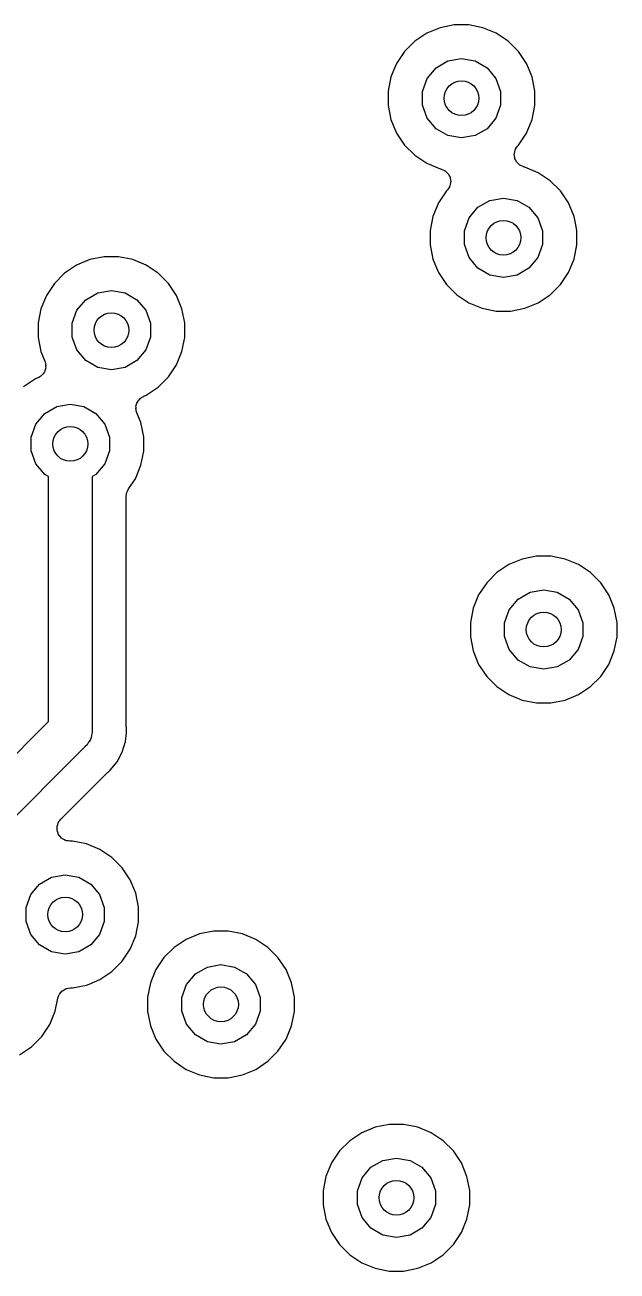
# Model space of a CAD drawing. Extents: x 91.4 to 190.2, y -113.9 to -59.9.
# Drawn here: x 139.54 to 146.46, y -97.3 to -82.73 of the extents above; entities that cross this region are included whole.
import ezdxf

# ---------------------------------------------------------------- set-up
doc = ezdxf.new("R2010")
doc.units = 0
doc.header["$MEASUREMENT"] = 0
doc.layers.add('BLACK', color=7, linetype='CONTINUOUS')

msp = doc.modelspace()

# ---------------------------------------------------------------- linework, layer by layer
at = {"layer": 'BLACK', "linetype": 'CONTINUOUS'}
for p, q in [((144.234, -82.8304), (144.094, -82.9242)), ((144.39, -82.7657), (144.234, -82.8304)), ((144.556, -82.7328), (144.39, -82.7657)), ((144.724, -82.7328), (144.556, -82.7328)), ((144.89, -82.7657), (144.724, -82.7328)), ((145.046, -82.8304), (144.89, -82.7657)), ((145.186, -82.9242), (145.046, -82.8304)), ((144.094, -82.9242), (143.974, -83.0436)), ((145.306, -83.0436), (145.186, -82.9242)), ((143.974, -83.0436), (143.88, -83.184)), ((144.342, -83.2344), (144.481, -83.1537)), ((144.481, -83.1537), (144.64, -83.1257)), ((144.64, -83.1257), (144.799, -83.1537)), ((144.799, -83.1537), (144.938, -83.2344)), ((145.4, -83.184), (145.306, -83.0436)), ((143.88, -83.184), (143.816, -83.34)), ((144.238, -83.3579), (144.342, -83.2344)), ((144.938, -83.2344), (145.042, -83.3579)), ((145.464, -83.34), (145.4, -83.184)), ((143.816, -83.34), (143.783, -83.5056)), ((144.183, -83.5094), (144.238, -83.3579)), ((145.042, -83.3579), (145.097, -83.5094)), ((145.497, -83.5056), (145.464, -83.34)), ((143.783, -83.5056), (143.783, -83.6744)), ((144.183, -83.6706), (144.183, -83.5094)), ((145.097, -83.5094), (145.097, -83.6706)), ((145.497, -83.6744), (145.497, -83.5056)), ((143.783, -83.6744), (143.816, -83.84)), ((144.238, -83.8221), (144.183, -83.6706)), ((145.097, -83.6706), (145.042, -83.8221)), ((145.464, -83.84), (145.497, -83.6744)), ((143.816, -83.84), (143.88, -83.996)), ((144.342, -83.9456), (144.238, -83.8221)), ((145.042, -83.8221), (144.938, -83.9456)), ((145.4, -83.996), (145.464, -83.84)), ((143.88, -83.996), (143.974, -84.1364)), ((144.481, -84.0263), (144.342, -83.9456)), ((144.64, -84.0543), (144.481, -84.0263)), ((144.799, -84.0263), (144.64, -84.0543)), ((144.938, -83.9456), (144.799, -84.0263)), ((145.306, -84.1364), (145.4, -83.996)), ((143.974, -84.1364), (144.094, -84.2558)), ((145.27, -84.1846), (145.283, -84.1673)), ((145.283, -84.1673), (145.294, -84.1491)), ((145.294, -84.1491), (145.297, -84.146)), ((145.297, -84.146), (145.3, -84.142)), ((145.3, -84.142), (145.306, -84.1364)), ((144.094, -84.2558), (144.234, -84.3496)), ((145.256, -84.2448), (145.257, -84.2399)), ((145.26, -84.2657), (145.256, -84.2448)), ((145.257, -84.235), (145.262, -84.2145)), ((145.257, -84.2399), (145.257, -84.235)), ((145.261, -84.2869), (145.26, -84.2657)), ((145.264, -84.2914), (145.261, -84.2869)), ((145.262, -84.2145), (145.267, -84.1937)), ((145.264, -84.2963), (145.264, -84.2914)), ((145.275, -84.3148), (145.264, -84.2963)), ((145.267, -84.1937), (145.269, -84.1894)), ((145.269, -84.1894), (145.27, -84.1846)), ((145.283, -84.3341), (145.275, -84.3148)), ((144.234, -84.3496), (144.39, -84.4143)), ((144.39, -84.4143), (144.393, -84.4148)), ((144.393, -84.4148), (144.398, -84.4166)), ((144.398, -84.4166), (144.402, -84.4171)), ((144.402, -84.4171), (144.422, -84.426)), ((144.422, -84.426), (144.441, -84.4337)), ((144.441, -84.4337), (144.445, -84.437)), ((144.445, -84.437), (144.45, -84.4391)), ((144.45, -84.4391), (144.465, -84.4541)), ((144.465, -84.4541), (144.481, -84.4681)), ((144.481, -84.4681), (144.483, -84.4724)), ((144.483, -84.4724), (144.487, -84.4759)), ((145.287, -84.3376), (145.283, -84.3341)), ((145.289, -84.3419), (145.287, -84.3376)), ((145.305, -84.3559), (145.289, -84.3419)), ((145.32, -84.3709), (145.305, -84.3559)), ((145.325, -84.373), (145.32, -84.3709)), ((145.329, -84.3763), (145.325, -84.373)), ((145.348, -84.384), (145.329, -84.3763)), ((145.368, -84.3929), (145.348, -84.384)), ((145.372, -84.3934), (145.368, -84.3929)), ((145.377, -84.3952), (145.372, -84.3934)), ((145.38, -84.3957), (145.377, -84.3952)), ((145.536, -84.4604), (145.38, -84.3957)), ((145.676, -84.5542), (145.536, -84.4604)), ((144.487, -84.4759), (144.495, -84.4951)), ((144.495, -84.4951), (144.506, -84.5137)), ((144.503, -84.6163), (144.501, -84.6206)), ((144.508, -84.5955), (144.503, -84.6163)), ((144.506, -84.5137), (144.506, -84.5186)), ((144.506, -84.5186), (144.509, -84.5231)), ((144.513, -84.575), (144.508, -84.5955)), ((144.509, -84.5231), (144.51, -84.5443)), ((144.51, -84.5443), (144.514, -84.5652)), ((144.514, -84.5652), (144.513, -84.5701)), ((144.513, -84.5701), (144.513, -84.575)), ((145.796, -84.6736), (145.676, -84.5542)), ((144.464, -84.6736), (144.37, -84.814)), ((144.47, -84.668), (144.464, -84.6736)), ((144.473, -84.664), (144.47, -84.668)), ((144.476, -84.6609), (144.473, -84.664)), ((144.487, -84.6427), (144.476, -84.6609)), ((144.5, -84.6254), (144.487, -84.6427)), ((144.501, -84.6206), (144.5, -84.6254)), ((144.971, -84.7837), (145.13, -84.7557)), ((145.13, -84.7557), (145.289, -84.7837)), ((145.89, -84.814), (145.796, -84.6736)), ((144.37, -84.814), (144.306, -84.97)), ((144.728, -84.9879), (144.832, -84.8644)), ((144.832, -84.8644), (144.971, -84.7837)), ((145.289, -84.7837), (145.428, -84.8644)), ((145.428, -84.8644), (145.532, -84.9879)), ((145.954, -84.97), (145.89, -84.814)), ((144.306, -84.97), (144.273, -85.1356)), ((144.673, -85.1394), (144.728, -84.9879)), ((145.532, -84.9879), (145.587, -85.1394)), ((145.974, -85.0701), (145.954, -84.97)), ((144.273, -85.1356), (144.273, -85.3044)), ((144.673, -85.3006), (144.673, -85.1394)), ((145.587, -85.1394), (145.587, -85.3006)), ((145.987, -85.1356), (145.974, -85.0701)), ((145.987, -85.3044), (145.987, -85.1356)), ((144.273, -85.3044), (144.306, -85.47)), ((144.728, -85.4521), (144.673, -85.3006)), ((145.587, -85.3006), (145.532, -85.4521)), ((145.954, -85.47), (145.987, -85.3044)), ((140.3, -85.4757), (140.144, -85.5404)), ((140.466, -85.4428), (140.3, -85.4757)), ((140.634, -85.4428), (140.466, -85.4428)), ((140.8, -85.4757), (140.634, -85.4428)), ((140.956, -85.5404), (140.8, -85.4757)), ((144.306, -85.47), (144.37, -85.626)), ((144.832, -85.5756), (144.728, -85.4521)), ((145.532, -85.4521), (145.428, -85.5756)), ((145.89, -85.626), (145.954, -85.47)), ((140.004, -85.6342), (139.884, -85.7536)), ((140.144, -85.5404), (140.004, -85.6342)), ((141.096, -85.6342), (140.956, -85.5404)), ((141.216, -85.7536), (141.096, -85.6342)), ((144.37, -85.626), (144.464, -85.7664)), ((144.971, -85.6563), (144.832, -85.5756)), ((145.428, -85.5756), (145.289, -85.6563)), ((145.796, -85.7664), (145.89, -85.626)), ((139.884, -85.7536), (139.79, -85.894)), ((141.31, -85.894), (141.216, -85.7536)), ((144.464, -85.7664), (144.584, -85.8858)), ((145.13, -85.6843), (144.971, -85.6563)), ((145.289, -85.6563), (145.13, -85.6843)), ((145.676, -85.8858), (145.796, -85.7664)), ((139.79, -85.894), (139.726, -86.05)), ((140.252, -85.9444), (140.391, -85.8637)), ((140.391, -85.8637), (140.55, -85.8357)), ((140.55, -85.8357), (140.709, -85.8637)), ((140.709, -85.8637), (140.848, -85.9444)), ((141.374, -86.05), (141.31, -85.894)), ((144.584, -85.8858), (144.724, -85.9796)), ((145.536, -85.9796), (145.676, -85.8858)), ((139.726, -86.05), (139.693, -86.2156)), ((140.093, -86.2194), (140.148, -86.0679)), ((140.148, -86.0679), (140.252, -85.9444)), ((140.848, -85.9444), (140.952, -86.0679)), ((140.952, -86.0679), (141.007, -86.2194)), ((141.407, -86.2156), (141.374, -86.05)), ((144.724, -85.9796), (144.88, -86.0443)), ((144.88, -86.0443), (145.046, -86.0772)), ((145.214, -86.0772), (145.38, -86.0443)), ((145.38, -86.0443), (145.536, -85.9796)), ((139.693, -86.2156), (139.693, -86.3844)), ((140.093, -86.3806), (140.093, -86.2194)), ((141.007, -86.2194), (141.007, -86.3806)), ((141.407, -86.3844), (141.407, -86.2156)), ((145.046, -86.0772), (145.214, -86.0772)), ((139.693, -86.3844), (139.726, -86.55)), ((140.148, -86.5321), (140.093, -86.3806)), ((141.007, -86.3806), (140.952, -86.5321)), ((141.374, -86.55), (141.407, -86.3844)), ((139.726, -86.55), (139.773, -86.663)), ((140.252, -86.6556), (140.148, -86.5321)), ((140.391, -86.7363), (140.252, -86.6556)), ((140.848, -86.6556), (140.709, -86.7363)), ((140.952, -86.5321), (140.848, -86.6556)), ((141.31, -86.706), (141.374, -86.55)), ((139.759, -86.8001), (139.753, -86.8117)), ((139.767, -86.7897), (139.759, -86.8001)), ((139.771, -86.7772), (139.767, -86.7897)), ((139.777, -86.7655), (139.771, -86.7772)), ((139.773, -86.663), (139.775, -86.6758)), ((139.775, -86.6758), (139.78, -86.688)), ((139.779, -86.7525), (139.777, -86.7655)), ((139.783, -86.74), (139.779, -86.7525)), ((139.78, -86.688), (139.781, -86.7011)), ((139.781, -86.7011), (139.784, -86.7139)), ((139.784, -86.7139), (139.782, -86.7269)), ((139.782, -86.7269), (139.783, -86.74)), ((140.55, -86.7643), (140.391, -86.7363)), ((140.709, -86.7363), (140.55, -86.7643)), ((141.216, -86.8464), (141.31, -86.706)), ((139.664, -86.8704), (139.524, -86.9642)), ((139.691, -86.859), (139.664, -86.8704)), ((139.702, -86.852), (139.691, -86.859)), ((139.715, -86.8469), (139.702, -86.852)), ((139.724, -86.8381), (139.715, -86.8469)), ((139.735, -86.831), (139.724, -86.8381)), ((139.743, -86.8206), (139.735, -86.831)), ((139.753, -86.8117), (139.743, -86.8206)), ((141.096, -86.9658), (141.216, -86.8464)), ((140.885, -87.099), (140.896, -87.0919)), ((140.896, -87.0919), (140.905, -87.0831)), ((140.905, -87.0831), (140.918, -87.078)), ((140.918, -87.078), (140.929, -87.071)), ((140.929, -87.071), (140.956, -87.0596)), ((140.956, -87.0596), (141.096, -86.9658)), ((139.772, -87.2744), (139.911, -87.1937)), ((139.911, -87.1937), (140.07, -87.1657)), ((140.07, -87.1657), (140.229, -87.1937)), ((140.229, -87.1937), (140.368, -87.2744)), ((140.836, -87.2161), (140.838, -87.2031)), ((140.839, -87.2289), (140.836, -87.2161)), ((140.837, -87.19), (140.841, -87.1775)), ((140.838, -87.2031), (140.837, -87.19)), ((140.84, -87.242), (140.839, -87.2289)), ((140.841, -87.1775), (140.843, -87.1645)), ((140.843, -87.1645), (140.849, -87.1528)), ((140.849, -87.1528), (140.853, -87.1403)), ((140.853, -87.1403), (140.861, -87.1299)), ((140.861, -87.1299), (140.867, -87.1183)), ((140.867, -87.1183), (140.877, -87.1094)), ((140.877, -87.1094), (140.885, -87.099)), ((139.668, -87.3979), (139.772, -87.2744)), ((140.368, -87.2744), (140.472, -87.3979)), ((140.845, -87.2542), (140.84, -87.242)), ((140.847, -87.267), (140.845, -87.2542)), ((140.894, -87.38), (140.847, -87.267)), ((140.927, -87.5456), (140.894, -87.38)), ((139.613, -87.5494), (139.668, -87.3979)), ((140.472, -87.3979), (140.527, -87.5494)), ((139.613, -87.7106), (139.613, -87.5494)), ((140.527, -87.5494), (140.527, -87.7106)), ((140.927, -87.7144), (140.927, -87.5456)), ((139.668, -87.8621), (139.613, -87.7106)), ((140.527, -87.7106), (140.472, -87.8621)), ((140.894, -87.88), (140.927, -87.7144)), ((139.772, -87.9856), (139.668, -87.8621)), ((140.472, -87.8621), (140.368, -87.9856)), ((140.83, -88.036), (140.894, -87.88)), ((139.816, -88.0113), (139.772, -87.9856)), ((139.816, -90.8748), (139.816, -88.0113)), ((140.368, -87.9856), (140.324, -88.0113)), ((140.324, -88.0113), (140.324, -90.9689)), ((140.749, -88.1563), (140.83, -88.036)), ((140.724, -88.2396), (140.727, -88.2219)), ((140.724, -90.9405), (140.724, -88.2396)), ((140.727, -88.2219), (140.728, -88.204)), ((140.728, -88.204), (140.732, -88.1964)), ((140.732, -88.1964), (140.733, -88.1883)), ((140.733, -88.1883), (140.742, -88.1728)), ((140.742, -88.1728), (140.749, -88.1563)), ((145.35, -88.9757), (145.194, -89.0404)), ((145.516, -88.9428), (145.35, -88.9757)), ((145.684, -88.9428), (145.516, -88.9428)), ((145.85, -88.9757), (145.684, -88.9428)), ((146.006, -89.0404), (145.85, -88.9757)), ((145.194, -89.0404), (145.054, -89.1342)), ((146.146, -89.1342), (146.006, -89.0404)), ((144.934, -89.2536), (144.84, -89.394)), ((145.054, -89.1342), (144.934, -89.2536)), ((146.266, -89.2536), (146.146, -89.1342)), ((146.36, -89.394), (146.266, -89.2536)), ((144.84, -89.394), (144.776, -89.55)), ((145.302, -89.4444), (145.441, -89.3637)), ((145.441, -89.3637), (145.6, -89.3357)), ((145.6, -89.3357), (145.759, -89.3637)), ((145.759, -89.3637), (145.898, -89.4444)), ((146.424, -89.55), (146.36, -89.394)), ((144.776, -89.55), (144.743, -89.7156)), ((145.143, -89.7194), (145.198, -89.5679)), ((145.198, -89.5679), (145.302, -89.4444)), ((145.898, -89.4444), (146.002, -89.5679)), ((146.002, -89.5679), (146.057, -89.7194)), ((146.457, -89.7156), (146.424, -89.55)), ((144.743, -89.7156), (144.743, -89.8844)), ((146.457, -89.8844), (146.457, -89.7156)), ((145.143, -89.8806), (145.143, -89.7194)), ((146.057, -89.7194), (146.057, -89.8806)), ((144.743, -89.8844), (144.776, -90.05)), ((145.198, -90.0321), (145.143, -89.8806)), ((146.057, -89.8806), (146.002, -90.0321)), ((146.424, -90.05), (146.457, -89.8844)), ((144.776, -90.05), (144.84, -90.206)), ((145.302, -90.1556), (145.198, -90.0321)), ((146.002, -90.0321), (145.898, -90.1556)), ((146.36, -90.206), (146.424, -90.05)), ((144.84, -90.206), (144.934, -90.3464)), ((145.441, -90.2363), (145.302, -90.1556)), ((145.6, -90.2643), (145.441, -90.2363)), ((145.759, -90.2363), (145.6, -90.2643)), ((145.898, -90.1556), (145.759, -90.2363)), ((146.266, -90.3464), (146.36, -90.206)), ((144.934, -90.3464), (145.054, -90.4658)), ((146.146, -90.4658), (146.266, -90.3464)), ((145.054, -90.4658), (145.194, -90.5596)), ((145.194, -90.5596), (145.35, -90.6243)), ((145.85, -90.6243), (146.006, -90.5596)), ((146.006, -90.5596), (146.146, -90.4658)), ((145.35, -90.6243), (145.516, -90.6572)), ((145.516, -90.6572), (145.684, -90.6572)), ((145.684, -90.6572), (145.85, -90.6243)), ((137.648, -93.0426), (139.816, -90.8748)), ((140.327, -91.0025), (140.318, -91.035)), ((140.324, -90.9689), (140.327, -91.0025)), ((140.715, -91.1082), (140.725, -91.0048)), ((140.725, -90.9478), (140.724, -90.9405)), ((140.725, -90.9552), (140.725, -90.9478)), ((140.727, -90.98), (140.725, -90.9552)), ((140.725, -91.0048), (140.727, -90.98)), ((140.725, -91.0048), (140.725, -91.0048)), ((140.242, -91.1674), (138.074, -93.3352)), ((140.268, -91.1458), (140.242, -91.1674)), ((140.284, -91.1166), (140.268, -91.1458)), ((140.304, -91.089), (140.284, -91.1166)), ((140.307, -91.078), (140.304, -91.089)), ((140.312, -91.0682), (140.307, -91.078)), ((140.318, -91.035), (140.312, -91.0682)), ((140.677, -91.2315), (140.715, -91.1082)), ((140.616, -91.3451), (140.677, -91.2315)), ((140.511, -91.4661), (140.515, -91.4605)), ((140.515, -91.4605), (140.535, -91.4447)), ((140.535, -91.4447), (140.616, -91.3451)), ((139.958, -92.0167), (140.505, -91.4704)), ((140.505, -91.4704), (140.511, -91.4661)), ((139.934, -92.0478), (139.947, -92.0328)), ((139.947, -92.0328), (139.958, -92.0167)), ((139.915, -92.1097), (139.917, -92.1034)), ((139.917, -92.1292), (139.915, -92.1097)), ((139.917, -92.0968), (139.923, -92.0783)), ((139.917, -92.1034), (139.917, -92.0968)), ((139.917, -92.1488), (139.917, -92.1292)), ((139.919, -92.155), (139.917, -92.1488)), ((139.919, -92.1616), (139.919, -92.155)), ((139.928, -92.1794), (139.919, -92.1616)), ((139.923, -92.0783), (139.928, -92.0594)), ((139.928, -92.0594), (139.932, -92.054)), ((139.934, -92.1978), (139.928, -92.1794)), ((139.932, -92.054), (139.934, -92.0478)), ((139.939, -92.2029), (139.934, -92.1978)), ((139.941, -92.2088), (139.939, -92.2029)), ((139.955, -92.2227), (139.941, -92.2088)), ((139.968, -92.2377), (139.955, -92.2227)), ((139.974, -92.241), (139.968, -92.2377)), ((139.978, -92.2457), (139.974, -92.241)), ((139.996, -92.254), (139.978, -92.2457)), ((140.013, -92.2638), (139.996, -92.254)), ((140.019, -92.2649), (140.013, -92.2638)), ((140.025, -92.2677), (140.019, -92.2649)), ((140.045, -92.2694), (140.025, -92.2677)), ((140.064, -92.2728), (140.045, -92.2694)), ((140.094, -92.2728), (140.064, -92.2728)), ((140.26, -92.3057), (140.094, -92.2728)), ((140.416, -92.3704), (140.26, -92.3057)), ((140.556, -92.4642), (140.416, -92.3704)), ((140.676, -92.5836), (140.556, -92.4642)), ((140.77, -92.724), (140.676, -92.5836)), ((139.608, -92.8979), (139.712, -92.7744)), ((139.712, -92.7744), (139.851, -92.6937)), ((139.851, -92.6937), (140.01, -92.6657)), ((140.01, -92.6657), (140.169, -92.6937)), ((140.169, -92.6937), (140.308, -92.7744)), ((140.308, -92.7744), (140.412, -92.8979)), ((140.834, -92.88), (140.77, -92.724)), ((139.553, -93.0494), (139.608, -92.8979)), ((140.412, -92.8979), (140.467, -93.0494)), ((140.867, -93.0456), (140.834, -92.88)), ((139.553, -93.2106), (139.553, -93.0494)), ((140.467, -93.0494), (140.467, -93.2106)), ((140.867, -93.2144), (140.867, -93.0456)), ((139.608, -93.3621), (139.553, -93.2106)), ((140.467, -93.2106), (140.412, -93.3621)), ((140.834, -93.38), (140.867, -93.2144)), ((141.58, -93.3557), (141.424, -93.4204)), ((141.746, -93.3228), (141.58, -93.3557)), ((141.914, -93.3228), (141.746, -93.3228)), ((142.08, -93.3557), (141.914, -93.3228)), ((142.236, -93.4204), (142.08, -93.3557)), ((139.712, -93.4856), (139.608, -93.3621)), ((139.851, -93.5663), (139.712, -93.4856)), ((140.308, -93.4856), (140.169, -93.5663)), ((140.412, -93.3621), (140.308, -93.4856)), ((140.77, -93.536), (140.834, -93.38)), ((141.424, -93.4204), (141.284, -93.5142)), ((142.376, -93.5142), (142.236, -93.4204)), ((140.01, -93.5943), (139.851, -93.5663)), ((140.169, -93.5663), (140.01, -93.5943)), ((140.676, -93.6764), (140.77, -93.536)), ((141.164, -93.6336), (141.07, -93.774)), ((141.284, -93.5142), (141.164, -93.6336)), ((142.496, -93.6336), (142.376, -93.5142)), ((142.59, -93.774), (142.496, -93.6336)), ((140.556, -93.7958), (140.676, -93.6764)), ((141.07, -93.774), (141.006, -93.93)), ((141.532, -93.8244), (141.671, -93.7437)), ((141.671, -93.7437), (141.83, -93.7157)), ((141.83, -93.7157), (141.989, -93.7437)), ((141.989, -93.7437), (142.128, -93.8244)), ((142.654, -93.93), (142.59, -93.774)), ((140.289, -93.9422), (140.416, -93.8896)), ((140.416, -93.8896), (140.556, -93.7958)), ((141.006, -93.93), (140.973, -94.0956)), ((141.428, -93.9479), (141.532, -93.8244)), ((142.128, -93.8244), (142.232, -93.9479)), ((142.687, -94.0956), (142.654, -93.93)), ((139.925, -94.1079), (139.933, -94.0852)), ((139.933, -94.0852), (139.942, -94.0622)), ((139.942, -94.0622), (139.943, -94.0609)), ((139.943, -94.0594), (139.96, -94.041)), ((139.943, -94.0609), (139.943, -94.0594)), ((139.96, -94.041), (139.975, -94.0223)), ((139.975, -94.0223), (139.977, -94.0215)), ((139.977, -94.0215), (139.978, -94.0202)), ((139.978, -94.0202), (139.999, -94.0085)), ((139.999, -94.0085), (140.02, -93.9962)), ((140.02, -93.9962), (140.022, -93.996)), ((140.022, -93.996), (140.023, -93.9952)), ((140.023, -93.9952), (140.048, -93.9914)), ((140.048, -93.9914), (140.072, -93.9872)), ((140.072, -93.9872), (140.094, -93.9872)), ((140.094, -93.9872), (140.26, -93.9543)), ((140.26, -93.9543), (140.289, -93.9422)), ((141.373, -94.0994), (141.428, -93.9479)), ((142.232, -93.9479), (142.287, -94.0994)), ((139.894, -94.26), (139.925, -94.1079)), ((140.973, -94.0956), (140.973, -94.2644)), ((141.373, -94.2606), (141.373, -94.0994)), ((142.287, -94.0994), (142.287, -94.2606)), ((142.687, -94.2644), (142.687, -94.0956)), ((139.83, -94.416), (139.894, -94.26)), ((140.973, -94.2644), (141.006, -94.43)), ((141.428, -94.4121), (141.373, -94.2606)), ((142.287, -94.2606), (142.232, -94.4121)), ((142.654, -94.43), (142.687, -94.2644)), ((139.736, -94.5564), (139.83, -94.416)), ((141.006, -94.43), (141.07, -94.586)), ((141.532, -94.5356), (141.428, -94.4121)), ((142.232, -94.4121), (142.128, -94.5356)), ((142.59, -94.586), (142.654, -94.43)), ((139.616, -94.6758), (139.736, -94.5564)), ((141.07, -94.586), (141.164, -94.7264)), ((141.671, -94.6163), (141.532, -94.5356)), ((141.83, -94.6443), (141.671, -94.6163)), ((141.989, -94.6163), (141.83, -94.6443)), ((142.128, -94.5356), (141.989, -94.6163)), ((142.496, -94.7264), (142.59, -94.586)), ((139.476, -94.7696), (139.616, -94.6758)), ((141.164, -94.7264), (141.284, -94.8458)), ((142.376, -94.8458), (142.496, -94.7264)), ((141.284, -94.8458), (141.424, -94.9396)), ((141.424, -94.9396), (141.58, -95.0043)), ((142.08, -95.0043), (142.236, -94.9396)), ((142.236, -94.9396), (142.376, -94.8458)), ((141.58, -95.0043), (141.746, -95.0372)), ((141.746, -95.0372), (141.914, -95.0372)), ((141.914, -95.0372), (142.08, -95.0043)), ((143.474, -95.6804), (143.334, -95.7742)), ((143.63, -95.6157), (143.474, -95.6804)), ((143.796, -95.5828), (143.63, -95.6157)), ((143.964, -95.5828), (143.796, -95.5828)), ((144.13, -95.6157), (143.964, -95.5828)), ((144.286, -95.6804), (144.13, -95.6157)), ((144.426, -95.7742), (144.286, -95.6804)), ((143.334, -95.7742), (143.214, -95.8936)), ((144.546, -95.8936), (144.426, -95.7742)), ((143.214, -95.8936), (143.12, -96.034)), ((143.721, -96.0037), (143.88, -95.9757)), ((143.88, -95.9757), (144.039, -96.0037)), ((144.64, -96.034), (144.546, -95.8936)), ((143.12, -96.034), (143.056, -96.19)), ((143.478, -96.2079), (143.582, -96.0844)), ((143.582, -96.0844), (143.721, -96.0037)), ((144.039, -96.0037), (144.178, -96.0844)), ((144.178, -96.0844), (144.282, -96.2079)), ((144.704, -96.19), (144.64, -96.034)), ((143.056, -96.19), (143.023, -96.3556)), ((143.423, -96.3594), (143.478, -96.2079)), ((144.282, -96.2079), (144.337, -96.3594)), ((144.737, -96.3556), (144.704, -96.19)), ((143.023, -96.3556), (143.023, -96.5244)), ((143.423, -96.5206), (143.423, -96.3594)), ((144.337, -96.3594), (144.337, -96.5206)), ((144.737, -96.5244), (144.737, -96.3556)), ((143.023, -96.5244), (143.056, -96.69)), ((143.478, -96.6721), (143.423, -96.5206)), ((144.337, -96.5206), (144.282, -96.6721)), ((144.704, -96.69), (144.737, -96.5244)), ((143.056, -96.69), (143.12, -96.846)), ((143.582, -96.7956), (143.478, -96.6721)), ((144.282, -96.6721), (144.178, -96.7956)), ((144.64, -96.846), (144.704, -96.69)), ((143.12, -96.846), (143.214, -96.9864)), ((143.721, -96.8763), (143.582, -96.7956)), ((144.178, -96.7956), (144.039, -96.8763)), ((144.546, -96.9864), (144.64, -96.846)), ((143.214, -96.9864), (143.334, -97.1058)), ((143.88, -96.9043), (143.721, -96.8763)), ((144.039, -96.8763), (143.88, -96.9043)), ((144.426, -97.1058), (144.546, -96.9864)), ((143.334, -97.1058), (143.474, -97.1996)), ((144.286, -97.1996), (144.426, -97.1058)), ((143.474, -97.1996), (143.63, -97.2643)), ((143.63, -97.2643), (143.796, -97.2972)), ((143.964, -97.2972), (144.13, -97.2643)), ((144.13, -97.2643), (144.286, -97.1996)), ((143.796, -97.2972), (143.964, -97.2972))]:
    msp.add_line(p, q, dxfattribs=at)
at = {"layer": 'BLACK'}
for centre in [(144.64, -83.59), (145.13, -85.22), (140.55, -86.3), (140.07, -87.63), (145.6, -89.8), (140.01, -93.13), (141.83, -94.18), (143.88, -96.44)]:
    msp.add_circle(centre, 0.2032, dxfattribs=at)

doc.saveas('drawing.dxf')
